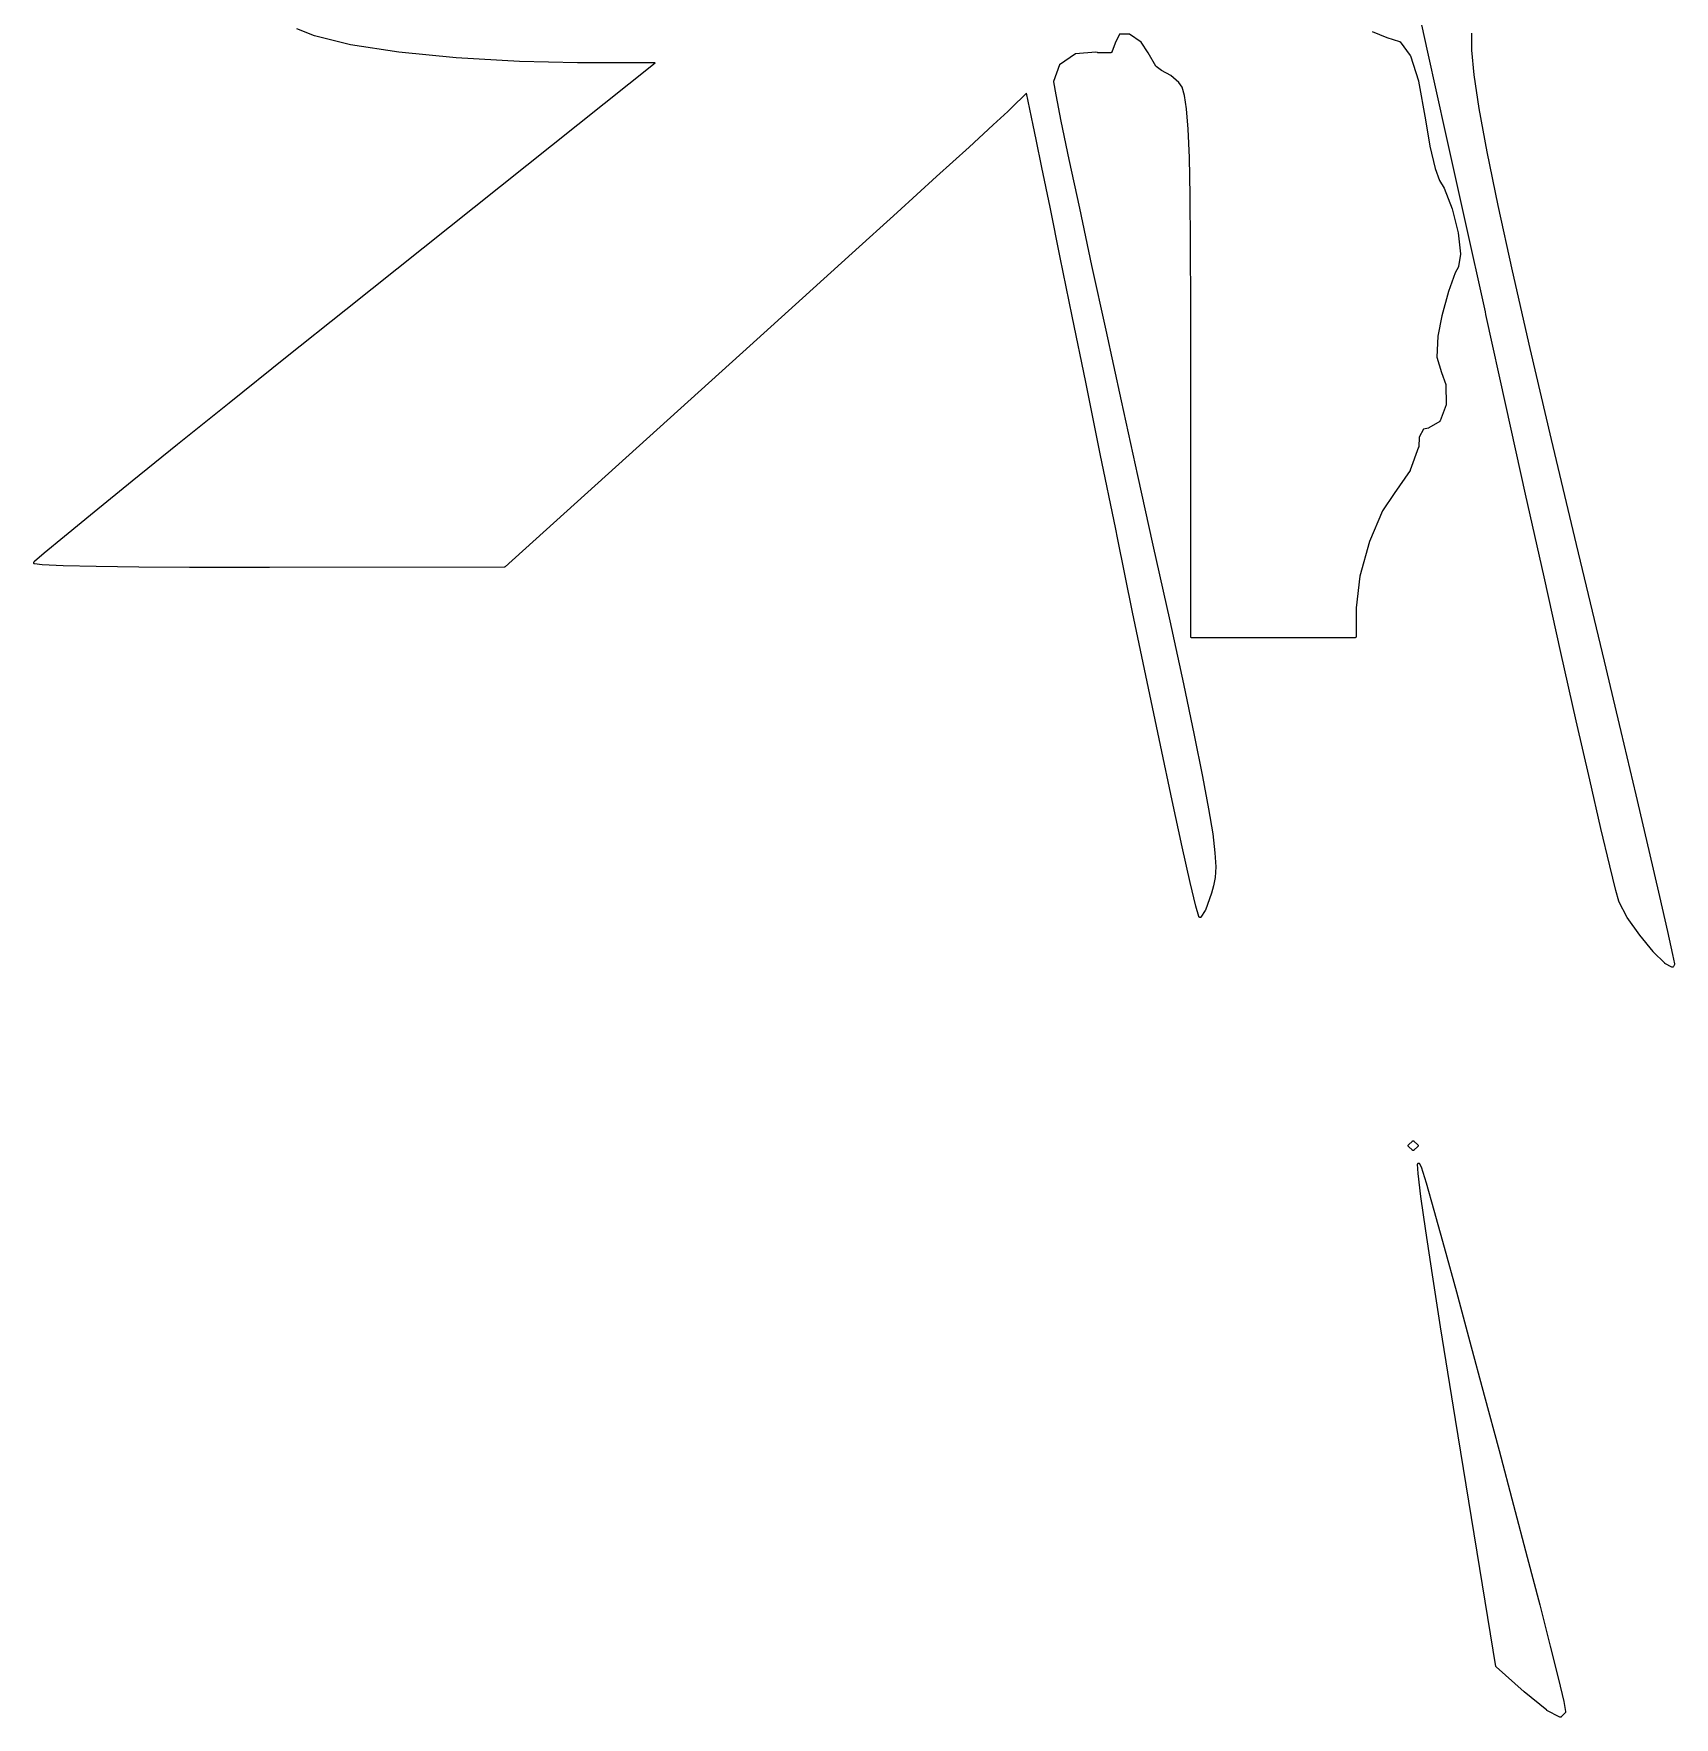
# Model space of a CAD drawing. Extents: x 42 to 258, y -102 to -28.
# Drawn here: x 95.77 to 103.44, y -91.91 to -84.05 of the extents above; entities that cross this region are included whole.
import ezdxf

# ---------------------------------------------------------------- set-up
doc = ezdxf.new("R2010")
doc.units = 0
doc.header["$MEASUREMENT"] = 0
doc.layers.add('BLACK', color=7, linetype='CONTINUOUS')

msp = doc.modelspace()

# ---------------------------------------------------------------- linework, layer by layer
at = {"layer": 'Black'}
for p, q in [((102.286, -84.1371), (102.209, -83.7887)), ((97.0831, -84.0613), (97.0006, -84.0286)), ((97.0834, -84.0614), (97.0831, -84.0613)), ((97.0837, -84.0615), (97.0834, -84.0614)), ((97.2514, -84.1032), (97.0837, -84.0615)), ((100.845, -84.0529), (100.824, -84.0957)), ((100.891, -84.0527), (100.845, -84.0529)), ((100.946, -84.0905), (100.891, -84.0527)), ((102.025, -84.0403), (102.094, -84.0693)), ((102.49, -84.0495), (102.489, -84.128)), ((97.2516, -84.1032), (97.2514, -84.1032)), ((97.2519, -84.1032), (97.2516, -84.1032)), ((97.4771, -84.1381), (97.2519, -84.1032)), ((97.4772, -84.1381), (97.4771, -84.1381)), ((97.4773, -84.1381), (97.4772, -84.1381)), ((97.7452, -84.1647), (97.4773, -84.1381)), ((100.734, -84.1379), (100.639, -84.1455)), ((100.742, -84.1398), (100.734, -84.1379)), ((100.743, -84.1399), (100.742, -84.1398)), ((100.743, -84.14), (100.743, -84.1399)), ((100.804, -84.1403), (100.743, -84.14)), ((100.805, -84.1403), (100.804, -84.1403)), ((100.806, -84.1401), (100.805, -84.1403)), ((100.805, -84.1403), (100.805, -84.1403)), ((100.807, -84.1397), (100.806, -84.1398)), ((100.806, -84.1398), (100.806, -84.1401)), ((100.806, -84.1401), (100.806, -84.1401)), ((100.808, -84.1392), (100.807, -84.1394)), ((100.807, -84.1394), (100.807, -84.1397)), ((100.809, -84.1379), (100.808, -84.1382)), ((100.808, -84.1382), (100.808, -84.1386)), ((100.808, -84.1386), (100.808, -84.1389)), ((100.808, -84.1389), (100.808, -84.1392)), ((100.824, -84.0957), (100.809, -84.1371)), ((100.809, -84.1371), (100.809, -84.1375)), ((100.809, -84.1375), (100.809, -84.1379)), ((100.978, -84.1403), (100.946, -84.0905)), ((101.015, -84.2025), (100.978, -84.1403)), ((102.094, -84.0693), (102.153, -84.0875)), ((102.153, -84.0875), (102.154, -84.0878)), ((102.154, -84.0878), (102.154, -84.0881)), ((102.154, -84.0881), (102.154, -84.0882)), ((102.154, -84.0882), (102.155, -84.0883)), ((102.155, -84.0883), (102.155, -84.0888)), ((102.155, -84.0888), (102.156, -84.0893)), ((102.156, -84.0893), (102.203, -84.1527)), ((102.37, -84.5173), (102.286, -84.1371)), ((102.286, -84.1371), (102.286, -84.1371)), ((102.489, -84.128), (102.5, -84.2437)), ((97.2298, -85.3394), (98.6754, -84.1878)), ((97.7453, -84.1647), (97.7452, -84.1647)), ((97.7454, -84.1647), (97.7453, -84.1647)), ((98.0411, -84.1814), (97.7454, -84.1647)), ((98.0412, -84.1814), (98.0411, -84.1814)), ((98.0413, -84.1814), (98.0412, -84.1814)), ((98.3123, -84.1869), (98.0413, -84.1814)), ((98.3124, -84.1869), (98.3123, -84.1869)), ((98.3123, -84.1869), (98.3123, -84.1869)), ((98.6754, -84.1878), (98.3124, -84.1869)), ((100.565, -84.1962), (100.536, -84.2739)), ((100.639, -84.1455), (100.565, -84.1962)), ((101.015, -84.2026), (101.015, -84.2025)), ((101.015, -84.2032), (101.015, -84.2026)), ((101.015, -84.2026), (101.015, -84.2026)), ((101.016, -84.2038), (101.015, -84.2032)), ((101.016, -84.2039), (101.016, -84.2038)), ((101.041, -84.2231), (101.016, -84.2039)), ((101.016, -84.2039), (101.016, -84.2039)), ((102.203, -84.1527), (102.203, -84.1534)), ((102.203, -84.1534), (102.204, -84.1542)), ((102.204, -84.1542), (102.241, -84.2719)), ((100.536, -84.2739), (100.536, -84.2763)), ((100.536, -84.2763), (100.547, -84.3368)), ((101.041, -84.2233), (101.041, -84.2231)), ((101.041, -84.2236), (101.041, -84.2233)), ((101.084, -84.2461), (101.041, -84.2236)), ((101.122, -84.2795), (101.084, -84.2461)), ((101.137, -84.3012), (101.122, -84.2795)), ((102.241, -84.2719), (102.241, -84.2722)), ((102.241, -84.2722), (102.242, -84.2726)), ((102.242, -84.2726), (102.274, -84.4537)), ((102.5, -84.2437), (102.523, -84.4006)), ((100.41, -84.3295), (100.339, -84.3997)), ((100.441, -84.479), (100.41, -84.3295)), ((100.547, -84.3368), (100.571, -84.46)), ((101.149, -84.3397), (101.137, -84.3012)), ((101.158, -84.4024), (101.149, -84.3397)), ((100.323, -84.4145), (100.255, -84.4774)), ((100.339, -84.3997), (100.323, -84.4145)), ((100.323, -84.4145), (100.323, -84.4145)), ((100.323, -84.4145), (100.323, -84.4145)), ((100.339, -84.3997), (100.339, -84.3997)), ((100.339, -84.3997), (100.339, -84.3997)), ((101.166, -84.4965), (101.158, -84.4024)), ((102.274, -84.4537), (102.274, -84.4538)), ((102.274, -84.4538), (102.274, -84.4538)), ((102.274, -84.4538), (102.294, -84.5766)), ((102.523, -84.4006), (102.561, -84.6028)), ((100.255, -84.4774), (100.142, -84.5806)), ((100.255, -84.4774), (100.255, -84.4774)), ((100.255, -84.4774), (100.255, -84.4774)), ((100.455, -84.5455), (100.441, -84.479)), ((100.441, -84.479), (100.441, -84.479)), ((100.571, -84.46), (100.608, -84.6386)), ((101.171, -84.6289), (101.166, -84.4965)), ((102.46, -84.9236), (102.37, -84.5173)), ((102.37, -84.5173), (102.37, -84.5173)), ((100.142, -84.5806), (99.9903, -84.7186)), ((100.142, -84.5806), (100.142, -84.5806)), ((100.142, -84.5806), (100.142, -84.5806)), ((100.482, -84.6756), (100.455, -84.5455)), ((102.294, -84.5766), (102.319, -84.6811)), ((102.561, -84.6028), (102.612, -84.8543)), ((100.52, -84.8615), (100.482, -84.6756)), ((100.608, -84.6386), (100.608, -84.6386)), ((100.608, -84.6386), (100.657, -84.8656)), ((101.174, -84.8066), (101.171, -84.6289)), ((102.319, -84.6811), (102.34, -84.7365)), ((99.9902, -84.7186), (99.806, -84.8859)), ((99.9903, -84.7186), (99.9902, -84.7186)), ((99.9902, -84.7186), (99.9902, -84.7186)), ((102.34, -84.7365), (102.361, -84.7719)), ((101.177, -85.0371), (101.174, -84.8066)), ((102.361, -84.7719), (102.361, -84.7723)), ((102.361, -84.7723), (102.361, -84.7726)), ((102.361, -84.7726), (102.399, -84.8693)), ((99.806, -84.8859), (99.5951, -85.077)), ((99.806, -84.8859), (99.806, -84.8859)), ((99.806, -84.8859), (99.806, -84.8859)), ((100.568, -85.0959), (100.52, -84.8615)), ((100.52, -84.8615), (100.52, -84.8615)), ((100.657, -84.8656), (100.714, -85.1339)), ((102.399, -84.8693), (102.399, -84.8696)), ((102.399, -84.8696), (102.399, -84.8699)), ((102.399, -84.8699), (102.427, -84.9807)), ((102.554, -85.3506), (102.46, -84.9236)), ((102.612, -84.8543), (102.679, -85.1593)), ((102.427, -84.9807), (102.427, -84.981)), ((102.427, -84.981), (102.427, -84.9813)), ((102.427, -84.9813), (102.438, -85.0793)), ((99.5951, -85.077), (99.3637, -85.2864)), ((99.5951, -85.077), (99.5951, -85.077)), ((101.178, -85.3273), (101.177, -85.0371)), ((102.438, -85.0808), (102.428, -85.1389)), ((102.438, -85.0793), (102.438, -85.0801)), ((102.438, -85.0801), (102.438, -85.0808)), ((100.624, -85.3711), (100.568, -85.0959)), ((100.714, -85.1339), (100.714, -85.1339)), ((100.714, -85.1339), (100.78, -85.4363)), ((102.428, -85.1404), (102.413, -85.1681)), ((102.428, -85.1389), (102.428, -85.1396)), ((102.428, -85.1396), (102.428, -85.1404)), ((102.679, -85.1593), (102.679, -85.1593)), ((102.679, -85.1593), (102.762, -85.5221)), ((102.413, -85.1681), (102.382, -85.2551)), ((99.3637, -85.2864), (99.1178, -85.5087)), ((99.3637, -85.2864), (99.3637, -85.2864)), ((102.382, -85.2551), (102.351, -85.3693)), ((96.948, -85.5642), (97.2298, -85.3394)), ((97.2298, -85.3394), (97.2298, -85.3394)), ((97.2298, -85.3394), (97.2298, -85.3394)), ((100.687, -85.6795), (100.624, -85.3711)), ((101.178, -85.6006), (101.178, -85.3273)), ((102.351, -85.3693), (102.332, -85.4637)), ((102.557, -85.3632), (102.554, -85.3506)), ((102.652, -85.7924), (102.557, -85.3632)), ((102.557, -85.3632), (102.557, -85.3632)), ((100.78, -85.4363), (100.852, -85.7658)), ((102.332, -85.4637), (102.327, -85.5614)), ((99.1178, -85.5087), (97.9748, -86.541)), ((99.1178, -85.5087), (99.1178, -85.5087)), ((102.762, -85.5221), (102.862, -85.9467)), ((96.6842, -85.7754), (96.948, -85.5643)), ((96.948, -85.5643), (96.948, -85.5642)), ((96.948, -85.5642), (96.948, -85.5642)), ((101.178, -86.868), (101.178, -85.6006)), ((102.327, -85.5614), (102.349, -85.6331)), ((102.349, -85.6331), (102.369, -85.6891)), ((100.755, -86.0135), (100.687, -85.6795)), ((102.369, -85.6891), (102.369, -85.6899)), ((102.369, -85.6899), (102.369, -85.6907)), ((102.369, -85.6907), (102.371, -85.7828)), ((96.4437, -85.9687), (96.6842, -85.7754)), ((96.6842, -85.7754), (96.6842, -85.7754)), ((96.6842, -85.7754), (96.6842, -85.7754)), ((100.852, -85.7658), (100.929, -86.1153)), ((102.371, -85.7846), (102.343, -85.8593)), ((102.371, -85.7828), (102.371, -85.7828)), ((102.371, -85.7828), (102.371, -85.7829)), ((102.371, -85.7829), (102.371, -85.7837)), ((102.371, -85.7837), (102.371, -85.7845)), ((102.371, -85.7845), (102.371, -85.7845)), ((102.371, -85.7845), (102.371, -85.7846)), ((102.341, -85.8618), (102.29, -85.8926)), ((102.342, -85.8613), (102.341, -85.8618)), ((102.343, -85.8599), (102.342, -85.8607)), ((102.342, -85.8607), (102.342, -85.8607)), ((102.342, -85.8607), (102.342, -85.8608)), ((102.342, -85.8608), (102.342, -85.8613)), ((102.343, -85.8593), (102.343, -85.8599)), ((102.742, -86.2024), (102.652, -85.7924)), ((102.652, -85.7924), (102.652, -85.7924)), ((102.652, -85.7924), (102.652, -85.7924)), ((102.244, -85.935), (102.243, -85.9811)), ((102.265, -85.8984), (102.244, -85.935)), ((102.288, -85.8932), (102.265, -85.8984)), ((102.289, -85.8929), (102.288, -85.8932)), ((102.29, -85.8926), (102.289, -85.8929)), ((102.862, -85.9467), (102.862, -85.9467)), ((102.862, -85.9467), (102.979, -86.4375)), ((96.2317, -86.1397), (96.4437, -85.9687)), ((96.4437, -85.9687), (96.4437, -85.9687)), ((96.4437, -85.9687), (96.4437, -85.9687)), ((100.827, -86.3656), (100.755, -86.0135)), ((102.242, -85.9827), (102.203, -86.0895)), ((102.243, -85.9819), (102.242, -85.9827)), ((102.243, -85.9811), (102.243, -85.9819)), ((102.203, -86.0906), (102.128, -86.1995)), ((102.203, -86.0895), (102.203, -86.09)), ((102.203, -86.09), (102.203, -86.0906)), ((96.0536, -86.2842), (96.2317, -86.1397)), ((96.2317, -86.1397), (96.2317, -86.1397)), ((96.2317, -86.1397), (96.2317, -86.1397)), ((100.929, -86.1153), (100.929, -86.1153)), ((100.929, -86.1153), (101.001, -86.4405)), ((102.128, -86.1995), (102.074, -86.2792)), ((102.828, -86.5874), (102.742, -86.2024)), ((102.742, -86.2024), (102.742, -86.2024)), ((102.742, -86.2024), (102.742, -86.2024)), ((95.9147, -86.3978), (96.0536, -86.2842)), ((96.0536, -86.2842), (96.0536, -86.2842)), ((96.0536, -86.2842), (96.0536, -86.2842)), ((102.074, -86.2792), (102.013, -86.4227)), ((95.8203, -86.4763), (95.9147, -86.3978)), ((95.9147, -86.3978), (95.9147, -86.3978)), ((95.9147, -86.3978), (95.9147, -86.3978)), ((100.835, -86.4062), (100.827, -86.3656)), ((100.906, -86.7534), (100.835, -86.4062)), ((100.835, -86.4062), (100.835, -86.4062)), ((100.835, -86.4062), (100.835, -86.4062)), ((95.7757, -86.5154), (95.8202, -86.4764)), ((95.8202, -86.4764), (95.8203, -86.4763)), ((95.8203, -86.4763), (95.8203, -86.4763)), ((101.001, -86.4405), (101.001, -86.4405)), ((101.001, -86.4405), (101.001, -86.4405)), ((101.001, -86.4405), (101.079, -86.7938)), ((102.013, -86.4227), (101.968, -86.5841)), ((102.979, -86.4375), (102.979, -86.4375)), ((102.979, -86.4375), (103.025, -86.6309)), ((95.7711, -86.5227), (95.7713, -86.5219)), ((95.7712, -86.5228), (95.7711, -86.5227)), ((95.7713, -86.5236), (95.7711, -86.5228)), ((95.7711, -86.5228), (95.7712, -86.5228)), ((95.7713, -86.5219), (95.7714, -86.5211)), ((95.7715, -86.5244), (95.7713, -86.5236)), ((95.7714, -86.521), (95.7718, -86.5203)), ((95.7714, -86.5211), (95.7714, -86.521)), ((95.7714, -86.521), (95.7714, -86.521)), ((95.7715, -86.5245), (95.7715, -86.5244)), ((95.7719, -86.5252), (95.7715, -86.5245)), ((95.7715, -86.5245), (95.7715, -86.5245)), ((95.7718, -86.5203), (95.7722, -86.5196)), ((95.7723, -86.5259), (95.7719, -86.5252)), ((95.7722, -86.5195), (95.7723, -86.5194)), ((95.7722, -86.5196), (95.7722, -86.5195)), ((95.7723, -86.5194), (95.7751, -86.516)), ((95.7724, -86.5259), (95.7723, -86.5259)), ((95.7725, -86.526), (95.7724, -86.5259)), ((95.7731, -86.5265), (95.7725, -86.526)), ((95.7737, -86.527), (95.7731, -86.5265)), ((95.7738, -86.527), (95.7737, -86.527)), ((95.7738, -86.5271), (95.7738, -86.527)), ((95.7746, -86.5273), (95.7738, -86.5271)), ((95.7753, -86.5276), (95.7746, -86.5273)), ((95.7751, -86.516), (95.7754, -86.5157)), ((95.7754, -86.5276), (95.7753, -86.5276)), ((95.7754, -86.5157), (95.7757, -86.5154)), ((95.7755, -86.5276), (95.7754, -86.5276)), ((95.8103, -86.5322), (95.7755, -86.5276)), ((95.8105, -86.5322), (95.8103, -86.5322)), ((95.8107, -86.5323), (95.8105, -86.5322)), ((95.9093, -86.5363), (95.8107, -86.5323)), ((95.9094, -86.5363), (95.9093, -86.5363)), ((95.9093, -86.5363), (95.9093, -86.5363)), ((96.0629, -86.5397), (95.9094, -86.5363)), ((96.2624, -86.5423), (96.0629, -86.5397)), ((96.0629, -86.5397), (96.0629, -86.5397)), ((96.0629, -86.5397), (96.0629, -86.5397)), ((96.2625, -86.5423), (96.2624, -86.5423)), ((96.2624, -86.5423), (96.2624, -86.5423)), ((96.4992, -86.5439), (96.2625, -86.5423)), ((96.4993, -86.5439), (96.4992, -86.5439)), ((96.4992, -86.5439), (96.4992, -86.5439)), ((96.7644, -86.5445), (96.4993, -86.5439)), ((96.8738, -86.5444), (96.7644, -86.5445)), ((96.7644, -86.5445), (96.7644, -86.5445)), ((96.7644, -86.5445), (96.7644, -86.5445)), ((97.9714, -86.5423), (96.8738, -86.5444)), ((96.8738, -86.5444), (96.8738, -86.5444)), ((96.8738, -86.5444), (96.8738, -86.5444)), ((97.9715, -86.5423), (97.9714, -86.5423)), ((97.9716, -86.5423), (97.9715, -86.5423)), ((97.9724, -86.5421), (97.9716, -86.5423)), ((97.9731, -86.542), (97.9724, -86.5421)), ((97.9732, -86.5419), (97.9731, -86.542)), ((97.9733, -86.5419), (97.9732, -86.5419)), ((97.974, -86.5415), (97.9733, -86.5419)), ((97.9746, -86.5411), (97.974, -86.5415)), ((97.9747, -86.5411), (97.9746, -86.5411)), ((97.9748, -86.541), (97.9747, -86.5411)), ((101.968, -86.5841), (101.95, -86.7322)), ((102.907, -86.9419), (102.828, -86.5874)), ((102.828, -86.5874), (102.828, -86.5874)), ((103.025, -86.6309), (103.025, -86.6309)), ((103.025, -86.6309), (103.025, -86.6309)), ((103.025, -86.6309), (103.109, -86.9824)), ((101.95, -86.7322), (101.95, -86.868)), ((100.974, -87.0781), (100.906, -86.7534)), ((100.906, -86.7534), (100.906, -86.7534)), ((100.906, -86.7534), (100.906, -86.7534)), ((101.079, -86.7938), (101.079, -86.7938)), ((101.079, -86.7938), (101.079, -86.7938)), ((101.079, -86.7938), (101.143, -87.0874)), ((101.178, -86.8684), (101.178, -86.868)), ((101.178, -86.8689), (101.178, -86.8684)), ((101.178, -86.8693), (101.178, -86.8689)), ((101.178, -86.8697), (101.178, -86.8693)), ((101.178, -86.8701), (101.178, -86.8697)), ((101.178, -86.8705), (101.178, -86.8701)), ((101.179, -86.8708), (101.178, -86.8705)), ((101.179, -86.8712), (101.179, -86.8708)), ((101.179, -86.8715), (101.179, -86.8712)), ((101.18, -86.8718), (101.179, -86.8715)), ((101.18, -86.872), (101.18, -86.8718)), ((101.18, -86.8723), (101.18, -86.872)), ((101.181, -86.8725), (101.18, -86.8723)), ((101.181, -86.8727), (101.181, -86.8725)), ((101.181, -86.8728), (101.181, -86.8727)), ((101.182, -86.8729), (101.181, -86.8728)), ((101.183, -86.873), (101.182, -86.8729)), ((101.182, -86.8729), (101.182, -86.8729)), ((101.945, -86.873), (101.183, -86.873)), ((101.946, -86.8729), (101.945, -86.8729)), ((101.945, -86.8729), (101.945, -86.873)), ((101.947, -86.8725), (101.946, -86.8727)), ((101.946, -86.8727), (101.946, -86.8728)), ((101.946, -86.8728), (101.946, -86.8729)), ((101.948, -86.8721), (101.947, -86.8723)), ((101.947, -86.8723), (101.947, -86.8725)), ((101.949, -86.8712), (101.948, -86.8715)), ((101.948, -86.8715), (101.948, -86.8718)), ((101.948, -86.8718), (101.948, -86.8721)), ((101.95, -86.8689), (101.949, -86.8693)), ((101.949, -86.8693), (101.949, -86.8697)), ((101.949, -86.8697), (101.949, -86.8701)), ((101.949, -86.8701), (101.949, -86.8705)), ((101.949, -86.8705), (101.949, -86.8708)), ((101.949, -86.8708), (101.949, -86.8712)), ((101.95, -86.868), (101.95, -86.8684)), ((101.95, -86.8684), (101.95, -86.8689)), ((102.979, -87.2599), (102.907, -86.9419)), ((102.907, -86.9419), (102.907, -86.9419)), ((102.907, -86.9419), (102.907, -86.9419)), ((103.109, -86.9824), (103.109, -86.9824)), ((103.109, -86.9824), (103.109, -86.9824)), ((103.109, -86.9824), (103.187, -87.3097)), ((101.036, -87.3734), (100.974, -87.0781)), ((100.974, -87.0781), (100.974, -87.0781)), ((100.974, -87.0781), (100.974, -87.0781)), ((101.143, -87.0874), (101.143, -87.0874)), ((101.143, -87.0874), (101.143, -87.0874)), ((101.143, -87.0874), (101.193, -87.3275)), ((103.042, -87.5357), (102.979, -87.2599)), ((102.979, -87.2599), (102.979, -87.2599)), ((102.979, -87.2599), (102.979, -87.2599)), ((101.193, -87.3275), (101.193, -87.3275)), ((101.193, -87.3275), (101.193, -87.3276)), ((101.193, -87.3276), (101.232, -87.5203)), ((103.187, -87.3097), (103.187, -87.3097)), ((103.187, -87.3097), (103.187, -87.3097)), ((103.187, -87.3097), (103.257, -87.6063)), ((101.091, -87.6326), (101.036, -87.3734)), ((101.036, -87.3734), (101.036, -87.3734)), ((101.036, -87.3734), (101.036, -87.3734)), ((101.232, -87.5203), (101.232, -87.5204)), ((101.232, -87.5204), (101.232, -87.5204)), ((101.232, -87.5204), (101.261, -87.672)), ((103.094, -87.7637), (103.042, -87.5357)), ((103.042, -87.5357), (103.042, -87.5357)), ((103.042, -87.5357), (103.042, -87.5357)), ((101.091, -87.6327), (101.091, -87.6326)), ((101.091, -87.6326), (101.091, -87.6326)), ((101.138, -87.8491), (101.091, -87.6327)), ((101.261, -87.672), (101.261, -87.6721)), ((101.261, -87.6721), (101.261, -87.6722)), ((101.261, -87.6722), (101.28, -87.7888)), ((103.257, -87.6063), (103.257, -87.6063)), ((103.257, -87.6063), (103.257, -87.6063)), ((103.257, -87.6063), (103.318, -87.8655)), ((101.28, -87.7888), (101.28, -87.7889)), ((101.28, -87.7889), (101.28, -87.789)), ((101.28, -87.789), (101.29, -87.8769)), ((103.135, -87.938), (103.094, -87.7637)), ((103.094, -87.7637), (103.094, -87.7637)), ((103.094, -87.7637), (103.094, -87.7637)), ((101.175, -88.016), (101.138, -87.8491)), ((101.138, -87.8491), (101.138, -87.8491)), ((101.138, -87.8491), (101.138, -87.8491)), ((101.29, -87.8769), (101.29, -87.8771)), ((101.29, -87.8771), (101.29, -87.8773)), ((101.29, -87.8773), (101.294, -87.9426)), ((103.318, -87.8655), (103.318, -87.8655)), ((103.318, -87.8655), (103.318, -87.8655)), ((103.318, -87.8655), (103.368, -88.0806)), ((101.291, -87.9927), (101.284, -88.0314)), ((101.294, -87.9431), (101.291, -87.9921)), ((101.291, -87.9921), (101.291, -87.9924)), ((101.291, -87.9924), (101.291, -87.9927)), ((101.294, -87.9426), (101.294, -87.9429)), ((101.294, -87.9429), (101.294, -87.9431)), ((103.135, -87.9381), (103.135, -87.938)), ((103.135, -87.938), (103.135, -87.938)), ((103.163, -88.053), (103.135, -87.9381)), ((101.201, -88.1265), (101.175, -88.016)), ((101.175, -88.016), (101.175, -88.016)), ((101.175, -88.016), (101.175, -88.016)), ((101.274, -88.066), (101.246, -88.1445)), ((101.283, -88.0319), (101.274, -88.0657)), ((101.274, -88.0657), (101.274, -88.0658)), ((101.274, -88.0658), (101.274, -88.066)), ((101.284, -88.0316), (101.283, -88.0319)), ((101.284, -88.0314), (101.284, -88.0316)), ((103.163, -88.0531), (103.163, -88.053)), ((103.163, -88.0532), (103.163, -88.0531)), ((103.177, -88.103), (103.163, -88.0532)), ((101.201, -88.1266), (101.201, -88.1265)), ((101.201, -88.1268), (101.201, -88.1266)), ((101.215, -88.1742), (101.201, -88.1268)), ((101.245, -88.1456), (101.225, -88.1769)), ((101.246, -88.145), (101.245, -88.1456)), ((101.246, -88.1445), (101.246, -88.145)), ((103.177, -88.1032), (103.177, -88.103)), ((103.177, -88.1035), (103.177, -88.1032)), ((103.177, -88.1036), (103.177, -88.1035)), ((103.177, -88.1038), (103.177, -88.1036)), ((103.177, -88.1041), (103.177, -88.1038)), ((103.217, -88.1784), (103.177, -88.1041)), ((103.368, -88.0806), (103.368, -88.0807)), ((103.368, -88.0807), (103.368, -88.0807)), ((103.368, -88.0807), (103.405, -88.2451)), ((101.215, -88.1743), (101.215, -88.1742)), ((101.215, -88.1744), (101.215, -88.1743)), ((101.215, -88.1751), (101.215, -88.1744)), ((101.215, -88.1758), (101.215, -88.1751)), ((101.216, -88.1758), (101.215, -88.1758)), ((101.216, -88.1759), (101.216, -88.1758)), ((101.217, -88.1772), (101.216, -88.1759)), ((101.217, -88.1775), (101.217, -88.1772)), ((101.217, -88.1778), (101.217, -88.1775)), ((101.218, -88.1781), (101.217, -88.1778)), ((101.218, -88.1784), (101.218, -88.1781)), ((101.218, -88.1785), (101.218, -88.1784)), ((101.219, -88.1787), (101.218, -88.1785)), ((101.219, -88.1789), (101.219, -88.1787)), ((101.22, -88.179), (101.219, -88.1789)), ((101.22, -88.1791), (101.22, -88.179)), ((101.221, -88.1791), (101.22, -88.1792)), ((101.22, -88.1792), (101.22, -88.1791)), ((101.222, -88.179), (101.221, -88.1791)), ((101.221, -88.1791), (101.221, -88.1791)), ((101.223, -88.1786), (101.222, -88.1787)), ((101.222, -88.1787), (101.222, -88.179)), ((101.222, -88.179), (101.222, -88.179)), ((101.224, -88.1782), (101.223, -88.1783)), ((101.223, -88.1783), (101.223, -88.1786)), ((101.225, -88.1769), (101.224, -88.1772)), ((101.224, -88.1772), (101.224, -88.1775)), ((101.224, -88.1775), (101.224, -88.1778)), ((101.224, -88.1778), (101.224, -88.1782)), ((103.217, -88.1786), (103.217, -88.1784)), ((103.217, -88.1789), (103.217, -88.1786)), ((103.275, -88.2618), (103.217, -88.1789)), ((103.275, -88.262), (103.275, -88.2618)), ((103.275, -88.2621), (103.275, -88.262)), ((103.338, -88.3384), (103.275, -88.2621)), ((103.405, -88.2451), (103.405, -88.2451)), ((103.405, -88.2451), (103.405, -88.2452)), ((103.405, -88.2452), (103.429, -88.3523)), ((103.338, -88.3386), (103.338, -88.3384)), ((103.338, -88.3388), (103.338, -88.3386)), ((103.392, -88.3929), (103.338, -88.3388)), ((103.429, -88.3523), (103.429, -88.3524)), ((103.429, -88.3524), (103.429, -88.3525)), ((103.429, -88.3525), (103.437, -88.3958)), ((103.393, -88.3934), (103.392, -88.3929)), ((103.393, -88.3939), (103.393, -88.3934)), ((103.426, -88.4105), (103.393, -88.3939)), ((103.427, -88.4106), (103.426, -88.4105)), ((103.427, -88.4109), (103.427, -88.4106)), ((103.428, -88.411), (103.427, -88.4109)), ((103.427, -88.4109), (103.427, -88.4109)), ((103.429, -88.411), (103.428, -88.411)), ((103.428, -88.411), (103.428, -88.411)), ((103.43, -88.4107), (103.429, -88.4109)), ((103.429, -88.4109), (103.429, -88.4109)), ((103.429, -88.4109), (103.429, -88.411)), ((103.431, -88.4103), (103.43, -88.4105)), ((103.43, -88.4105), (103.43, -88.4107)), ((103.432, -88.4095), (103.431, -88.4098)), ((103.431, -88.4098), (103.431, -88.4102)), ((103.431, -88.4102), (103.431, -88.4103)), ((103.433, -88.4085), (103.432, -88.409)), ((103.432, -88.409), (103.432, -88.4092)), ((103.432, -88.4092), (103.432, -88.4095)), ((103.437, -88.3987), (103.433, -88.4081)), ((103.433, -88.4081), (103.433, -88.4085)), ((103.437, -88.3958), (103.437, -88.3964)), ((103.437, -88.3964), (103.437, -88.397)), ((103.437, -88.397), (103.437, -88.3973)), ((103.437, -88.3973), (103.437, -88.3975)), ((103.437, -88.3975), (103.437, -88.3981)), ((103.437, -88.3981), (103.437, -88.3987)), ((102.194, -89.2422), (102.195, -89.2418)), ((102.194, -89.2426), (102.194, -89.2422)), ((102.194, -89.243), (102.194, -89.2426)), ((102.194, -89.2434), (102.194, -89.243)), ((102.194, -89.2439), (102.194, -89.2434)), ((102.194, -89.2443), (102.194, -89.2439)), ((102.194, -89.2447), (102.194, -89.2443)), ((102.194, -89.2451), (102.194, -89.2447)), ((102.194, -89.2456), (102.194, -89.2451)), ((102.194, -89.246), (102.194, -89.2456)), ((102.194, -89.2464), (102.194, -89.246)), ((102.194, -89.2468), (102.194, -89.2464)), ((102.194, -89.2472), (102.194, -89.2468)), ((102.195, -89.2476), (102.194, -89.2472)), ((102.195, -89.2412), (102.213, -89.223)), ((102.195, -89.2415), (102.195, -89.2412)), ((102.195, -89.2418), (102.195, -89.2415)), ((102.195, -89.2479), (102.195, -89.2476)), ((102.195, -89.2482), (102.195, -89.2479)), ((102.213, -89.2664), (102.195, -89.2482)), ((102.213, -89.223), (102.214, -89.2228)), ((102.214, -89.2223), (102.215, -89.222)), ((102.214, -89.2225), (102.214, -89.2223)), ((102.214, -89.2228), (102.214, -89.2225)), ((102.215, -89.2219), (102.216, -89.2217)), ((102.215, -89.222), (102.215, -89.2219)), ((102.216, -89.2217), (102.216, -89.2216)), ((102.216, -89.2216), (102.217, -89.2216)), ((102.216, -89.2217), (102.216, -89.2217)), ((102.217, -89.2216), (102.217, -89.2216)), ((102.217, -89.2216), (102.218, -89.2217)), ((102.218, -89.2217), (102.218, -89.2217)), ((102.218, -89.2217), (102.219, -89.2219)), ((102.219, -89.2219), (102.219, -89.222)), ((102.219, -89.222), (102.219, -89.2223)), ((102.219, -89.2223), (102.22, -89.2225)), ((102.22, -89.2225), (102.22, -89.2228)), ((102.22, -89.2228), (102.22, -89.223)), ((102.22, -89.223), (102.239, -89.2412)), ((102.239, -89.2482), (102.22, -89.2664)), ((102.239, -89.2412), (102.239, -89.2415)), ((102.239, -89.2415), (102.239, -89.2418)), ((102.239, -89.2418), (102.239, -89.2422)), ((102.239, -89.2422), (102.24, -89.2426)), ((102.24, -89.2468), (102.239, -89.2472)), ((102.239, -89.2472), (102.239, -89.2476)), ((102.239, -89.2476), (102.239, -89.2479)), ((102.239, -89.2479), (102.239, -89.2482)), ((102.24, -89.2426), (102.24, -89.243)), ((102.24, -89.243), (102.24, -89.2434)), ((102.24, -89.2434), (102.24, -89.2439)), ((102.24, -89.2439), (102.24, -89.2443)), ((102.24, -89.2443), (102.24, -89.2447)), ((102.24, -89.2447), (102.24, -89.2451)), ((102.24, -89.2451), (102.24, -89.2456)), ((102.24, -89.2456), (102.24, -89.246)), ((102.24, -89.246), (102.24, -89.2464)), ((102.24, -89.2464), (102.24, -89.2468)), ((102.214, -89.2666), (102.213, -89.2664)), ((102.214, -89.267), (102.214, -89.2666)), ((102.214, -89.2671), (102.214, -89.267)), ((102.215, -89.2674), (102.214, -89.2671)), ((102.215, -89.2675), (102.215, -89.2674)), ((102.216, -89.2677), (102.215, -89.2675)), ((102.216, -89.2678), (102.216, -89.2677)), ((102.216, -89.2677), (102.216, -89.2677)), ((102.217, -89.2678), (102.216, -89.2678)), ((102.218, -89.2677), (102.217, -89.2678)), ((102.217, -89.2678), (102.217, -89.2678)), ((102.219, -89.2675), (102.218, -89.2677)), ((102.218, -89.2677), (102.218, -89.2677)), ((102.22, -89.267), (102.219, -89.2671)), ((102.219, -89.2671), (102.219, -89.2674)), ((102.219, -89.2674), (102.219, -89.2675)), ((102.22, -89.2664), (102.22, -89.2666)), ((102.22, -89.2666), (102.22, -89.267)), ((102.238, -89.3282), (102.239, -89.3276)), ((102.238, -89.329), (102.238, -89.3282)), ((102.238, -89.3282), (102.238, -89.3282)), ((102.238, -89.3282), (102.238, -89.3282)), ((102.238, -89.3297), (102.238, -89.329)), ((102.238, -89.3298), (102.238, -89.3297)), ((102.238, -89.3306), (102.238, -89.3298)), ((102.238, -89.3298), (102.238, -89.3298)), ((102.239, -89.3276), (102.24, -89.327)), ((102.24, -89.3266), (102.241, -89.3263)), ((102.24, -89.327), (102.24, -89.3266)), ((102.24, -89.327), (102.24, -89.327)), ((102.24, -89.327), (102.24, -89.327)), ((102.241, -89.3263), (102.242, -89.3262)), ((102.241, -89.3263), (102.241, -89.3263)), ((102.241, -89.3263), (102.241, -89.3263)), ((102.242, -89.3262), (102.243, -89.3262)), ((102.243, -89.3262), (102.243, -89.3262)), ((102.243, -89.3262), (102.244, -89.3264)), ((102.243, -89.3262), (102.243, -89.3262)), ((102.244, -89.3264), (102.245, -89.3266)), ((102.245, -89.3266), (102.245, -89.3267)), ((102.245, -89.3267), (102.245, -89.3267)), ((102.245, -89.3267), (102.245, -89.3272)), ((102.245, -89.3272), (102.246, -89.3277)), ((102.246, -89.3277), (102.246, -89.3277)), ((102.246, -89.3277), (102.246, -89.3277)), ((102.246, -89.3277), (102.247, -89.3284)), ((102.247, -89.3284), (102.247, -89.3291)), ((102.247, -89.3291), (102.254, -89.3437)), ((102.237, -89.3315), (102.238, -89.3306)), ((102.24, -89.3752), (102.237, -89.3315)), ((102.24, -89.3753), (102.24, -89.3752)), ((102.24, -89.3755), (102.24, -89.3753)), ((102.253, -89.482), (102.24, -89.3755)), ((102.254, -89.3437), (102.254, -89.344)), ((102.254, -89.344), (102.254, -89.3443)), ((102.254, -89.3443), (102.277, -89.4184)), ((102.253, -89.4821), (102.253, -89.482)), ((102.253, -89.482), (102.253, -89.482)), ((102.276, -89.6425), (102.253, -89.4821)), ((102.277, -89.4184), (102.277, -89.4185)), ((102.277, -89.4185), (102.277, -89.4185)), ((102.277, -89.4185), (102.314, -89.5465)), ((102.314, -89.5465), (102.314, -89.5465)), ((102.314, -89.5465), (102.314, -89.5465)), ((102.314, -89.5465), (102.362, -89.719)), ((102.307, -89.8481), (102.276, -89.6425)), ((102.276, -89.6425), (102.276, -89.6425)), ((102.276, -89.6425), (102.276, -89.6425)), ((102.362, -89.719), (102.362, -89.7191)), ((102.362, -89.7191), (102.362, -89.7191)), ((102.362, -89.7191), (102.419, -89.9268)), ((102.307, -89.8482), (102.307, -89.8481)), ((102.307, -89.8481), (102.307, -89.8481)), ((102.345, -90.0901), (102.307, -89.8482)), ((102.419, -89.9268), (102.419, -89.9268)), ((102.419, -89.9268), (102.419, -89.9268)), ((102.419, -89.9268), (102.482, -90.1604)), ((102.388, -90.3596), (102.345, -90.0901)), ((102.345, -90.0901), (102.345, -90.0901)), ((102.345, -90.0901), (102.345, -90.0901)), ((102.482, -90.1604), (102.482, -90.1604)), ((102.482, -90.1604), (102.482, -90.1604)), ((102.482, -90.1604), (102.549, -90.4105)), ((102.414, -90.523), (102.388, -90.3596)), ((102.388, -90.3596), (102.388, -90.3596)), ((102.388, -90.3596), (102.388, -90.3596)), ((102.549, -90.4105), (102.549, -90.4105)), ((102.549, -90.4105), (102.549, -90.4105)), ((102.549, -90.4105), (102.618, -90.6678)), ((102.603, -91.6767), (102.414, -90.523)), ((102.414, -90.523), (102.414, -90.523)), ((102.414, -90.523), (102.414, -90.523)), ((102.618, -90.6678), (102.618, -90.6679)), ((102.618, -90.6679), (102.618, -90.6679)), ((102.618, -90.6679), (102.686, -90.9231)), ((102.686, -90.9231), (102.686, -90.9231)), ((102.686, -90.9231), (102.686, -90.9231)), ((102.686, -90.9231), (102.75, -91.1668)), ((102.75, -91.1668), (102.75, -91.1668)), ((102.75, -91.1668), (102.75, -91.1668)), ((102.75, -91.1668), (102.808, -91.3898)), ((102.808, -91.3898), (102.808, -91.3898)), ((102.808, -91.3898), (102.808, -91.3898)), ((102.808, -91.3898), (102.857, -91.5826)), ((102.857, -91.5826), (102.857, -91.5826)), ((102.857, -91.5826), (102.857, -91.5826)), ((102.857, -91.5826), (102.896, -91.736)), ((102.603, -91.6774), (102.603, -91.6767)), ((102.604, -91.6782), (102.603, -91.6774)), ((102.604, -91.6783), (102.604, -91.6782)), ((102.604, -91.6789), (102.604, -91.6783)), ((102.604, -91.6783), (102.604, -91.6783)), ((102.605, -91.6796), (102.604, -91.6789)), ((102.736, -91.796), (102.605, -91.6796)), ((102.896, -91.736), (102.896, -91.7361)), ((102.896, -91.7361), (102.896, -91.7361)), ((102.896, -91.7361), (102.92, -91.8407)), ((102.736, -91.7961), (102.736, -91.796)), ((102.841, -91.882), (102.736, -91.7961)), ((102.736, -91.7961), (102.736, -91.7961)), ((102.92, -91.8407), (102.92, -91.8408)), ((102.92, -91.8408), (102.921, -91.8409)), ((102.921, -91.8409), (102.929, -91.8874)), ((102.841, -91.8822), (102.841, -91.882)), ((102.841, -91.8825), (102.841, -91.8822)), ((102.902, -91.9141), (102.841, -91.8825)), ((102.903, -91.9143), (102.902, -91.9141)), ((102.904, -91.9146), (102.903, -91.9143)), ((102.905, -91.9146), (102.904, -91.9147)), ((102.904, -91.9147), (102.904, -91.9146)), ((102.904, -91.9146), (102.904, -91.9146)), ((102.906, -91.9146), (102.905, -91.9146)), ((102.905, -91.9146), (102.905, -91.9147)), ((102.905, -91.9147), (102.905, -91.9146)), ((102.907, -91.9142), (102.906, -91.9143)), ((102.906, -91.9143), (102.906, -91.9146)), ((102.908, -91.9135), (102.907, -91.9139)), ((102.907, -91.9139), (102.907, -91.914)), ((102.907, -91.914), (102.907, -91.9142)), ((102.928, -91.8919), (102.908, -91.9131)), ((102.908, -91.9131), (102.908, -91.9135)), ((102.929, -91.8911), (102.928, -91.8917)), ((102.928, -91.8917), (102.928, -91.8918)), ((102.928, -91.8918), (102.928, -91.8919)), ((102.929, -91.8874), (102.929, -91.8879)), ((102.929, -91.8879), (102.929, -91.8883)), ((102.929, -91.8883), (102.929, -91.8885)), ((102.929, -91.8885), (102.929, -91.8886)), ((102.929, -91.8886), (102.929, -91.8888)), ((102.929, -91.8888), (102.929, -91.889)), ((102.929, -91.889), (102.929, -91.8891)), ((102.929, -91.8891), (102.929, -91.8894)), ((102.929, -91.8894), (102.929, -91.8895)), ((102.929, -91.8895), (102.929, -91.8902)), ((102.929, -91.8902), (102.929, -91.8903)), ((102.929, -91.8903), (102.929, -91.8904)), ((102.929, -91.8904), (102.929, -91.8911))]:
    msp.add_line(p, q, dxfattribs=at)

doc.saveas('drawing.dxf')
